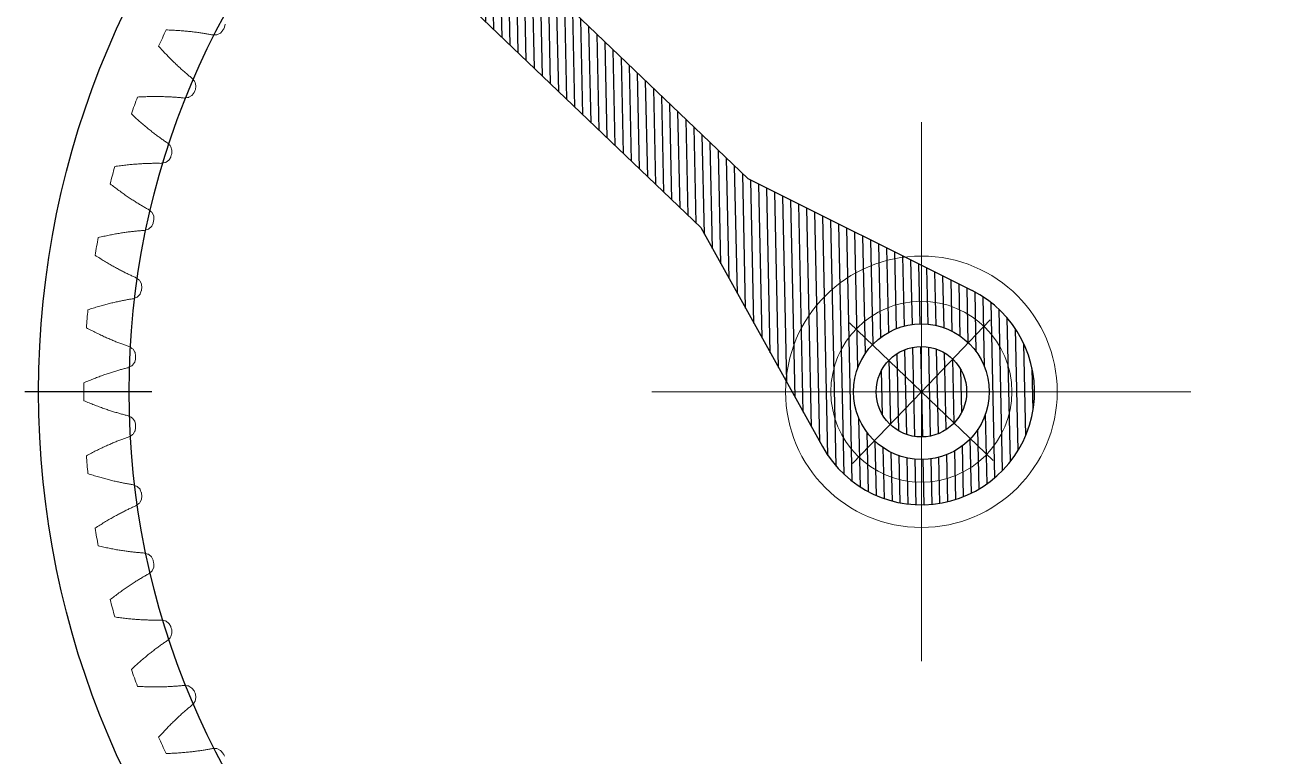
# Model space of a CAD drawing. Header units: millimetres. Extents: x 278858 to 279223, y 218711 to 219074.
# Drawn here: x 278910.7 to 278965.5, y 218799.7 to 218832 of the extents above; entities that cross this region are included whole.
import ezdxf

# ---------------------------------------------------------------- set-up
doc = ezdxf.new("R2010")
doc.units = ezdxf.units.MM
doc.header["$LTSCALE"] = 2
doc.linetypes.add('AM_ISO08W050', pattern=[18, 12, -1.5, 3, -1.5])
doc.linetypes.add('AM_ISO08W050x2', pattern=[9, 6, -0.75, 1.5, -0.75])
for name, color, linetype, lineweight in [('AM_7', 1, 'AM_ISO08W050', 25), ('AM_8', 1, 'Continuous', 25), ('AM_9', 251, 'Continuous', 15)]:
    doc.layers.add(name, color=color, linetype=linetype, lineweight=lineweight)

# ---------------------------------------------------------------- blocks, each defined once
blk = doc.blocks.new('lancetta')
h = blk.add_hatch()
h.set_pattern_fill('_USER', color=256, scale=0.35, angle=45, style=0, pattern_type=0)
h.set_pattern_definition([(45, (-332841.5242, -222688.39116), (-0.2474873734, 0.2474873734), [])])
h.paths.add_polyline_path([(4.776, 1.478), (1.5, 12.063), (1.5, 30.265), (0, 34.534), (-1.5, 30.265), (-1.5, 12.063), (-4.776, 1.478, 1.356354)])
h.paths.add_polyline_path([(-3, 0, -1), (3, 0, -1)], flags=16)
h.paths.add_polyline_path([(2, 0, 1), (-2, 0, 1)], flags=0)
for p, q in [((0, 34.534), (-1.5, 30.265)), ((0, 34.534), (1.5, 30.265)), ((-1.5, 30.265), (-1.5, 12.063)), ((1.5, 30.265), (1.5, 12.063)), ((-1.5, 12.063), (-4.776, 1.478)), ((1.5, 12.063), (4.776, 1.478))]:
    blk.add_line(p, q)
for radius in [3, 2]:
    blk.add_circle((0, 0), radius)
blk.add_arc((0, 0), 5, 162.8005, 17.1995)
at = {"layer": 'AM_7', "linetype": 'AM_ISO08W050x2'}
for q in [(0, 4.394), (-4.394, 0), (4.394, 0), (0, -4.394)]:
    blk.add_line((0, 0), q, dxfattribs=at)

msp = doc.modelspace()

# ---------------------------------------------------------------- linework, layer by layer
for radius in [39, 35]:
    msp.add_circle((278950.271, 218815.828), radius)
at = {"layer": 'AM_8'}
msp.add_line((278916.268, 218815.828), (278910.662, 218815.828), dxfattribs=at)
at = {"layer": 'AM_9'}
for p, q in [((278919.517, 218832.074), (278919.483, 218831.942)), ((278916.971, 218831.822), (278916.908, 218831.824)), ((278917.033, 218831.82), (278916.971, 218831.822)), ((278917.095, 218831.818), (278917.033, 218831.82)), ((278917.157, 218831.815), (278917.095, 218831.818)), ((278917.218, 218831.812), (278917.157, 218831.815)), ((278917.278, 218831.809), (278917.218, 218831.812)), ((278917.337, 218831.805), (278917.278, 218831.809)), ((278917.396, 218831.801), (278917.337, 218831.805)), ((278917.454, 218831.798), (278917.396, 218831.801)), ((278917.512, 218831.794), (278917.454, 218831.798)), ((278917.569, 218831.789), (278917.512, 218831.794)), ((278917.626, 218831.785), (278917.569, 218831.789)), ((278917.681, 218831.78), (278917.626, 218831.785)), ((278917.736, 218831.775), (278917.681, 218831.78)), ((278917.791, 218831.77), (278917.736, 218831.775)), ((278917.845, 218831.765), (278917.791, 218831.77)), ((278917.898, 218831.76), (278917.845, 218831.765)), ((278917.951, 218831.754), (278917.898, 218831.76)), ((278918.003, 218831.749), (278917.951, 218831.754)), ((278918.054, 218831.743), (278918.003, 218831.749)), ((278918.105, 218831.737), (278918.054, 218831.743)), ((278918.155, 218831.731), (278918.105, 218831.737)), ((278918.205, 218831.725), (278918.155, 218831.731)), ((278918.253, 218831.718), (278918.205, 218831.725)), ((278918.302, 218831.712), (278918.253, 218831.718)), ((278918.349, 218831.705), (278918.302, 218831.712)), ((278918.396, 218831.698), (278918.349, 218831.705)), ((278918.443, 218831.691), (278918.396, 218831.698)), ((278918.488, 218831.685), (278918.443, 218831.691)), ((278918.533, 218831.677), (278918.488, 218831.685)), ((278918.578, 218831.67), (278918.533, 218831.677)), ((278918.622, 218831.663), (278918.578, 218831.67)), ((278918.665, 218831.656), (278918.622, 218831.663)), ((278918.707, 218831.648), (278918.665, 218831.656)), ((278918.749, 218831.641), (278918.707, 218831.648)), ((278918.791, 218831.633), (278918.749, 218831.641)), ((278918.831, 218831.626), (278918.791, 218831.633)), ((278918.871, 218831.618), (278918.831, 218831.626)), ((278918.911, 218831.61), (278918.871, 218831.618)), ((278918.954, 218831.604), (278918.911, 218831.61)), ((278918.99, 218831.603), (278918.954, 218831.604)), ((278919.108, 218831.608), (278918.99, 218831.603)), ((278919.144, 218831.61), (278919.108, 218831.608)), ((278919.171, 218831.617), (278919.144, 218831.61)), ((278919.308, 218831.687), (278919.171, 218831.617)), ((278919.324, 218831.702), (278919.308, 218831.687)), ((278919.412, 218831.807), (278919.324, 218831.702)), ((278916.572, 218831.104), (278916.614, 218831.057)), ((278916.614, 218831.057), (278916.656, 218831.011)), ((278916.656, 218831.011), (278916.698, 218830.965)), ((278916.698, 218830.965), (278916.739, 218830.92)), ((278916.739, 218830.92), (278916.781, 218830.875)), ((278916.781, 218830.875), (278916.822, 218830.831)), ((278916.822, 218830.831), (278916.863, 218830.788)), ((278916.863, 218830.788), (278916.903, 218830.745)), ((278916.903, 218830.745), (278916.944, 218830.703)), ((278916.944, 218830.703), (278916.984, 218830.661)), ((278916.984, 218830.661), (278917.024, 218830.62)), ((278917.024, 218830.62), (278917.064, 218830.58)), ((278917.064, 218830.58), (278917.103, 218830.54)), ((278917.103, 218830.54), (278917.142, 218830.501)), ((278917.142, 218830.501), (278917.181, 218830.462)), ((278917.181, 218830.462), (278917.22, 218830.424)), ((278917.22, 218830.424), (278917.258, 218830.387)), ((278917.258, 218830.387), (278917.296, 218830.35)), ((278917.296, 218830.35), (278917.334, 218830.314)), ((278917.334, 218830.314), (278917.371, 218830.278)), ((278917.371, 218830.278), (278917.408, 218830.243)), ((278917.408, 218830.243), (278917.445, 218830.209)), ((278917.445, 218830.209), (278917.482, 218830.175)), ((278917.482, 218830.175), (278917.518, 218830.142)), ((278917.518, 218830.142), (278917.554, 218830.109)), ((278917.554, 218830.109), (278917.59, 218830.077)), ((278917.59, 218830.077), (278917.625, 218830.045)), ((278917.625, 218830.045), (278917.66, 218830.014)), ((278917.66, 218830.014), (278917.695, 218829.983)), ((278917.695, 218829.983), (278917.729, 218829.953)), ((278917.729, 218829.953), (278917.763, 218829.924)), ((278917.763, 218829.924), (278917.797, 218829.895)), ((278917.797, 218829.895), (278917.83, 218829.867)), ((278917.83, 218829.867), (278917.863, 218829.839)), ((278917.863, 218829.839), (278917.896, 218829.811)), ((278917.896, 218829.811), (278917.928, 218829.785)), ((278917.928, 218829.785), (278917.96, 218829.758)), ((278917.96, 218829.758), (278917.992, 218829.733)), ((278917.992, 218829.733), (278918.023, 218829.707)), ((278918.023, 218829.707), (278918.056, 218829.678)), ((278918.056, 218829.678), (278918.08, 218829.651)), ((278918.08, 218829.651), (278918.152, 218829.558)), ((278918.152, 218829.558), (278918.174, 218829.529)), ((278918.174, 218829.529), (278918.185, 218829.504)), ((278918.185, 218829.504), (278918.22, 218829.354)), ((278918.218, 218829.332), (278918.195, 218829.197)), ((278918.22, 218829.354), (278918.218, 218829.332)), ((278915.704, 218828.859), (278915.64, 218828.856)), ((278915.766, 218828.862), (278915.704, 218828.859)), ((278915.828, 218828.865), (278915.766, 218828.862)), ((278915.889, 218828.868), (278915.828, 218828.865)), ((278915.95, 218828.87), (278915.889, 218828.868)), ((278916.011, 218828.872), (278915.95, 218828.87)), ((278916.07, 218828.874), (278916.011, 218828.872)), ((278916.129, 218828.875), (278916.07, 218828.874)), ((278916.187, 218828.877), (278916.129, 218828.875)), ((278916.245, 218828.878), (278916.187, 218828.877)), ((278916.302, 218828.878), (278916.245, 218828.878)), ((278916.359, 218828.879), (278916.302, 218828.878)), ((278916.415, 218828.879), (278916.359, 218828.879)), ((278916.47, 218828.879), (278916.415, 218828.879)), ((278916.525, 218828.879), (278916.47, 218828.879)), ((278916.579, 218828.878), (278916.525, 218828.879)), ((278916.633, 218828.878), (278916.579, 218828.878)), ((278916.686, 218828.877), (278916.633, 218828.878)), ((278916.738, 218828.876), (278916.686, 218828.877)), ((278916.79, 218828.874), (278916.738, 218828.876)), ((278916.841, 218828.873), (278916.79, 218828.874)), ((278916.891, 218828.871), (278916.841, 218828.873)), ((278916.941, 218828.869), (278916.891, 218828.871)), ((278916.99, 218828.867), (278916.941, 218828.869)), ((278917.039, 218828.865), (278916.99, 218828.867)), ((278917.087, 218828.862), (278917.039, 218828.865)), ((278917.134, 218828.86), (278917.087, 218828.862)), ((278917.181, 218828.857), (278917.134, 218828.86)), ((278917.227, 218828.854), (278917.181, 218828.857)), ((278917.273, 218828.851), (278917.227, 218828.854)), ((278917.318, 218828.848), (278917.273, 218828.851)), ((278917.362, 218828.844), (278917.318, 218828.848)), ((278917.406, 218828.841), (278917.362, 218828.844)), ((278917.449, 218828.837), (278917.406, 218828.841)), ((278917.491, 218828.833), (278917.449, 218828.837)), ((278917.533, 218828.829), (278917.491, 218828.833)), ((278917.574, 218828.825), (278917.533, 218828.829)), ((278917.615, 218828.821), (278917.574, 218828.825)), ((278917.654, 218828.817), (278917.615, 218828.821)), ((278917.698, 218828.814), (278917.654, 218828.817)), ((278917.735, 218828.817), (278917.698, 218828.814)), ((278917.851, 218828.832), (278917.735, 218828.817)), ((278917.887, 218828.837), (278917.851, 218828.832)), ((278917.913, 218828.847), (278917.887, 218828.837)), ((278918.044, 218828.928), (278917.913, 218828.847)), ((278918.058, 218828.945), (278918.044, 218828.928)), ((278918.137, 218829.056), (278918.058, 218828.945)), ((278915.369, 218828.109), (278915.415, 218828.066)), ((278915.415, 218828.066), (278915.461, 218828.023)), ((278915.461, 218828.023), (278915.506, 218827.981)), ((278915.506, 218827.981), (278915.552, 218827.94)), ((278915.552, 218827.94), (278915.597, 218827.899)), ((278915.597, 218827.899), (278915.642, 218827.859)), ((278915.642, 218827.859), (278915.686, 218827.819)), ((278915.686, 218827.819), (278915.73, 218827.78)), ((278915.73, 218827.78), (278915.774, 218827.741)), ((278915.774, 218827.741), (278915.818, 218827.703)), ((278915.818, 218827.703), (278915.861, 218827.666)), ((278915.861, 218827.666), (278915.904, 218827.629)), ((278915.904, 218827.629), (278915.947, 218827.593)), ((278915.947, 218827.593), (278915.989, 218827.558)), ((278915.989, 218827.558), (278916.031, 218827.523)), ((278916.031, 218827.523), (278916.073, 218827.488)), ((278950.271, 218815.828), (278950.271, 218827.739)), ((278916.073, 218827.488), (278916.115, 218827.454)), ((278916.115, 218827.454), (278916.156, 218827.421)), ((278916.156, 218827.421), (278916.197, 218827.388)), ((278916.197, 218827.388), (278916.237, 218827.356)), ((278916.237, 218827.356), (278916.277, 218827.324)), ((278916.277, 218827.324), (278916.317, 218827.293)), ((278916.317, 218827.293), (278916.356, 218827.263)), ((278916.356, 218827.263), (278916.395, 218827.233)), ((278916.395, 218827.233), (278916.434, 218827.203)), ((278916.434, 218827.203), (278916.472, 218827.174)), ((278916.472, 218827.174), (278916.51, 218827.146)), ((278916.51, 218827.146), (278916.548, 218827.118)), ((278916.548, 218827.118), (278916.585, 218827.09)), ((278916.585, 218827.09), (278916.622, 218827.063)), ((278916.622, 218827.063), (278916.659, 218827.037)), ((278916.659, 218827.037), (278916.695, 218827.011)), ((278916.695, 218827.011), (278916.73, 218826.986)), ((278916.73, 218826.986), (278916.766, 218826.961)), ((278916.766, 218826.961), (278916.801, 218826.937)), ((278916.801, 218826.937), (278916.835, 218826.913)), ((278916.835, 218826.913), (278916.869, 218826.889)), ((278916.869, 218826.889), (278916.903, 218826.866)), ((278916.903, 218826.866), (278916.936, 218826.844)), ((278916.936, 218826.844), (278916.972, 218826.818)), ((278916.972, 218826.818), (278916.998, 218826.793)), ((278916.998, 218826.793), (278917.078, 218826.707)), ((278917.078, 218826.707), (278917.102, 218826.68)), ((278917.102, 218826.68), (278917.115, 218826.655)), ((278917.115, 218826.655), (278917.163, 218826.509)), ((278917.163, 218826.487), (278917.152, 218826.351)), ((278917.163, 218826.509), (278917.163, 218826.487)), ((278915.237, 218825.862), (278915.18, 218825.856)), ((278915.294, 218825.868), (278915.237, 218825.862)), ((278915.351, 218825.874), (278915.294, 218825.868)), ((278915.406, 218825.879), (278915.351, 218825.874)), ((278915.462, 218825.884), (278915.406, 218825.879)), ((278915.516, 218825.888), (278915.462, 218825.884)), ((278915.57, 218825.892), (278915.516, 218825.888)), ((278915.624, 218825.896), (278915.57, 218825.892)), ((278915.676, 218825.9), (278915.624, 218825.896)), ((278915.729, 218825.903), (278915.676, 218825.9)), ((278915.78, 218825.907), (278915.729, 218825.903)), ((278915.831, 218825.91), (278915.78, 218825.907)), ((278915.882, 218825.912), (278915.831, 218825.91)), ((278915.931, 218825.915), (278915.882, 218825.912)), ((278915.981, 218825.917), (278915.931, 218825.915)), ((278916.029, 218825.919), (278915.981, 218825.917)), ((278916.077, 218825.921), (278916.029, 218825.919)), ((278916.125, 218825.922), (278916.077, 218825.921)), ((278916.172, 218825.923), (278916.125, 218825.922)), ((278916.218, 218825.925), (278916.172, 218825.923)), ((278916.263, 218825.925), (278916.218, 218825.925)), ((278916.308, 218825.926), (278916.263, 218825.925)), ((278916.353, 218825.927), (278916.308, 218825.926)), ((278916.397, 218825.927), (278916.353, 218825.927)), ((278916.44, 218825.927), (278916.397, 218825.927)), ((278916.482, 218825.927), (278916.44, 218825.927)), ((278916.524, 218825.927), (278916.482, 218825.927)), ((278916.566, 218825.926), (278916.524, 218825.927)), ((278916.606, 218825.926), (278916.566, 218825.926)), ((278916.647, 218825.925), (278916.606, 218825.926)), ((278916.69, 218825.926), (278916.647, 218825.925)), ((278916.726, 218825.932), (278916.69, 218825.926)), ((278916.841, 218825.956), (278916.726, 218825.932)), ((278916.877, 218825.965), (278916.841, 218825.956)), ((278916.901, 218825.977), (278916.877, 218825.965)), ((278917.025, 218826.069), (278916.901, 218825.977)), ((278917.037, 218826.087), (278917.025, 218826.069)), ((278917.107, 218826.205), (278917.037, 218826.087)), ((278914.699, 218825.797), (278914.637, 218825.788)), ((278914.761, 218825.805), (278914.699, 218825.797)), ((278914.823, 218825.814), (278914.761, 218825.805)), ((278914.884, 218825.822), (278914.823, 218825.814)), ((278914.944, 218825.829), (278914.884, 218825.822)), ((278915.004, 218825.837), (278914.944, 218825.829)), ((278915.063, 218825.844), (278915.004, 218825.837)), ((278915.122, 218825.85), (278915.063, 218825.844)), ((278915.18, 218825.856), (278915.122, 218825.85)), ((278914.431, 218825.02), (278914.481, 218824.981)), ((278914.481, 218824.981), (278914.53, 218824.943)), ((278914.53, 218824.943), (278914.579, 218824.905)), ((278914.579, 218824.905), (278914.628, 218824.868)), ((278914.628, 218824.868), (278914.677, 218824.831)), ((278914.677, 218824.831), (278914.725, 218824.795)), ((278914.725, 218824.795), (278914.773, 218824.759)), ((278914.773, 218824.759), (278914.82, 218824.724)), ((278914.82, 218824.724), (278914.867, 218824.689)), ((278914.867, 218824.689), (278914.914, 218824.655)), ((278914.914, 218824.655), (278914.96, 218824.622)), ((278914.96, 218824.622), (278915.007, 218824.589)), ((278915.007, 218824.589), (278915.052, 218824.557)), ((278915.052, 218824.557), (278915.098, 218824.525)), ((278915.098, 218824.525), (278915.143, 218824.494)), ((278915.143, 218824.494), (278915.187, 218824.463)), ((278915.187, 218824.463), (278915.231, 218824.433)), ((278915.231, 218824.433), (278915.275, 218824.403)), ((278915.275, 218824.403), (278915.319, 218824.374)), ((278915.319, 218824.374), (278915.362, 218824.346)), ((278915.362, 218824.346), (278915.405, 218824.318)), ((278915.405, 218824.318), (278915.447, 218824.29)), ((278915.447, 218824.29), (278915.489, 218824.263)), ((278915.489, 218824.263), (278915.53, 218824.237)), ((278915.53, 218824.237), (278915.572, 218824.211)), ((278915.572, 218824.211), (278915.612, 218824.185)), ((278915.612, 218824.185), (278915.653, 218824.16)), ((278915.653, 218824.16), (278915.692, 218824.136)), ((278915.692, 218824.136), (278915.732, 218824.112)), ((278915.732, 218824.112), (278915.771, 218824.088)), ((278915.771, 218824.088), (278915.81, 218824.065)), ((278915.81, 218824.065), (278915.848, 218824.042)), ((278915.848, 218824.042), (278915.886, 218824.02)), ((278915.886, 218824.02), (278915.923, 218823.998)), ((278915.923, 218823.998), (278915.96, 218823.977)), ((278915.96, 218823.977), (278915.996, 218823.956)), ((278915.996, 218823.956), (278916.032, 218823.936)), ((278916.032, 218823.936), (278916.068, 218823.916)), ((278916.068, 218823.916), (278916.103, 218823.897)), ((278916.103, 218823.897), (278916.141, 218823.874)), ((278916.141, 218823.874), (278916.169, 218823.851)), ((278916.169, 218823.851), (278916.256, 218823.772)), ((278916.256, 218823.772), (278916.282, 218823.747)), ((278916.282, 218823.747), (278916.298, 218823.724)), ((278916.298, 218823.724), (278916.359, 218823.583)), ((278916.259, 218823.132), (278916.144, 218823.03)), ((278916.27, 218823.152), (278916.259, 218823.132)), ((278916.328, 218823.275), (278916.27, 218823.152)), ((278916.359, 218823.583), (278916.36, 218823.561)), ((278916.36, 218823.561), (278916.361, 218823.424)), ((278913.966, 218822.659), (278913.904, 218822.644)), ((278914.027, 218822.673), (278913.966, 218822.659)), ((278914.088, 218822.686), (278914.027, 218822.673)), ((278914.148, 218822.699), (278914.088, 218822.686)), ((278914.207, 218822.712), (278914.148, 218822.699)), ((278914.266, 218822.725), (278914.207, 218822.712)), ((278914.324, 218822.737), (278914.266, 218822.725)), ((278914.382, 218822.749), (278914.324, 218822.737)), ((278914.439, 218822.76), (278914.382, 218822.749)), ((278914.496, 218822.771), (278914.439, 218822.76)), ((278914.552, 218822.782), (278914.496, 218822.771)), ((278914.608, 218822.792), (278914.552, 218822.782)), ((278914.663, 218822.802), (278914.608, 218822.792)), ((278914.718, 218822.811), (278914.663, 218822.802)), ((278914.772, 218822.821), (278914.718, 218822.811)), ((278914.825, 218822.83), (278914.772, 218822.821)), ((278914.878, 218822.838), (278914.825, 218822.83)), ((278914.93, 218822.847), (278914.878, 218822.838)), ((278914.982, 218822.855), (278914.93, 218822.847)), ((278915.033, 218822.862), (278914.982, 218822.855)), ((278915.084, 218822.87), (278915.033, 218822.862)), ((278915.134, 218822.877), (278915.084, 218822.87)), ((278915.183, 218822.883), (278915.134, 218822.877)), ((278915.232, 218822.89), (278915.183, 218822.883)), ((278915.28, 218822.896), (278915.232, 218822.89)), ((278915.328, 218822.902), (278915.28, 218822.896)), ((278915.375, 218822.908), (278915.328, 218822.902)), ((278915.421, 218822.913), (278915.375, 218822.908)), ((278915.467, 218822.918), (278915.421, 218822.913)), ((278915.513, 218822.923), (278915.467, 218822.918)), ((278915.558, 218822.928), (278915.513, 218822.923)), ((278915.602, 218822.932), (278915.558, 218822.928)), ((278915.645, 218822.936), (278915.602, 218822.932)), ((278915.688, 218822.94), (278915.645, 218822.936)), ((278915.731, 218822.944), (278915.688, 218822.94)), ((278915.773, 218822.947), (278915.731, 218822.944)), ((278915.814, 218822.95), (278915.773, 218822.947)), ((278915.854, 218822.953), (278915.814, 218822.95)), ((278915.894, 218822.956), (278915.854, 218822.953)), ((278915.938, 218822.961), (278915.894, 218822.956)), ((278915.974, 218822.97), (278915.938, 218822.961)), ((278916.086, 218823.004), (278915.974, 218822.97)), ((278916.12, 218823.016), (278916.086, 218823.004)), ((278916.144, 218823.03), (278916.12, 218823.016)), ((278913.766, 218821.862), (278913.819, 218821.827)), ((278913.819, 218821.827), (278913.872, 218821.793)), ((278913.872, 218821.793), (278913.924, 218821.76)), ((278913.924, 218821.76), (278913.976, 218821.727)), ((278913.976, 218821.727), (278914.028, 218821.694)), ((278914.028, 218821.694), (278914.079, 218821.662)), ((278914.079, 218821.662), (278914.129, 218821.631)), ((278914.129, 218821.631), (278914.18, 218821.6)), ((278914.18, 218821.6), (278914.23, 218821.57)), ((278914.23, 218821.57), (278914.279, 218821.54)), ((278914.279, 218821.54), (278914.328, 218821.511)), ((278914.328, 218821.511), (278914.377, 218821.482)), ((278914.377, 218821.482), (278914.426, 218821.454)), ((278914.426, 218821.454), (278914.473, 218821.426)), ((278914.473, 218821.426), (278914.521, 218821.399)), ((278914.521, 218821.399), (278914.568, 218821.373)), ((278914.568, 218821.373), (278914.615, 218821.346)), ((278914.615, 218821.346), (278914.661, 218821.321)), ((278914.661, 218821.321), (278914.707, 218821.296)), ((278914.707, 218821.296), (278914.752, 218821.271)), ((278914.752, 218821.271), (278914.797, 218821.247)), ((278914.797, 218821.247), (278914.842, 218821.223)), ((278914.842, 218821.223), (278914.886, 218821.2)), ((278914.886, 218821.2), (278914.93, 218821.177)), ((278914.93, 218821.177), (278914.973, 218821.154)), ((278914.973, 218821.154), (278915.016, 218821.133)), ((278915.016, 218821.133), (278915.058, 218821.111)), ((278915.058, 218821.111), (278915.1, 218821.09)), ((278915.1, 218821.09), (278915.141, 218821.07)), ((278915.141, 218821.07), (278915.182, 218821.05)), ((278915.182, 218821.05), (278915.223, 218821.03)), ((278915.223, 218821.03), (278915.263, 218821.011)), ((278915.263, 218821.011), (278915.302, 218820.992)), ((278915.302, 218820.992), (278915.342, 218820.974)), ((278915.342, 218820.974), (278915.38, 218820.956)), ((278915.38, 218820.956), (278915.418, 218820.938)), ((278915.418, 218820.938), (278915.456, 218820.921)), ((278915.456, 218820.921), (278915.493, 218820.904)), ((278915.493, 218820.904), (278915.53, 218820.888)), ((278915.53, 218820.888), (278915.569, 218820.869)), ((278915.569, 218820.869), (278915.6, 218820.848)), ((278915.6, 218820.848), (278915.693, 218820.777)), ((278915.693, 218820.777), (278915.722, 218820.755)), ((278915.722, 218820.755), (278915.739, 218820.733)), ((278915.739, 218820.733), (278915.812, 218820.598)), ((278915.812, 218820.598), (278915.815, 218820.576)), ((278915.815, 218820.576), (278915.828, 218820.44)), ((278914.844, 218819.83), (278914.797, 218819.82)), ((278914.891, 218819.839), (278914.844, 218819.83)), ((278914.937, 218819.849), (278914.891, 218819.839)), ((278914.982, 218819.858), (278914.937, 218819.849)), ((278915.027, 218819.867), (278914.982, 218819.858)), ((278915.071, 218819.875), (278915.027, 218819.867)), ((278915.115, 218819.883), (278915.071, 218819.875)), ((278915.158, 218819.891), (278915.115, 218819.883)), ((278915.2, 218819.899), (278915.158, 218819.891)), ((278915.242, 218819.906), (278915.2, 218819.899)), ((278915.283, 218819.913), (278915.242, 218819.906)), ((278915.324, 218819.92), (278915.283, 218819.913)), ((278915.364, 218819.926), (278915.324, 218819.92)), ((278915.404, 218819.933), (278915.364, 218819.926)), ((278915.447, 218819.941), (278915.404, 218819.933)), ((278915.482, 218819.953), (278915.447, 218819.941)), ((278915.59, 218819.998), (278915.482, 218819.953)), ((278915.624, 218820.012), (278915.59, 218819.998)), ((278915.646, 218820.028), (278915.624, 218820.012)), ((278915.751, 218820.14), (278915.646, 218820.028)), ((278915.761, 218820.16), (278915.751, 218820.14)), ((278915.808, 218820.289), (278915.761, 218820.16)), ((278913.509, 218819.468), (278913.449, 218819.449)), ((278913.568, 218819.488), (278913.509, 218819.468)), ((278913.628, 218819.507), (278913.568, 218819.488)), ((278913.686, 218819.525), (278913.628, 218819.507)), ((278913.744, 218819.543), (278913.686, 218819.525)), ((278913.802, 218819.56), (278913.744, 218819.543)), ((278913.859, 218819.578), (278913.802, 218819.56)), ((278913.916, 218819.594), (278913.859, 218819.578)), ((278913.972, 218819.611), (278913.916, 218819.594)), ((278914.027, 218819.627), (278913.972, 218819.611)), ((278914.082, 218819.642), (278914.027, 218819.627)), ((278914.137, 218819.657), (278914.082, 218819.642)), ((278914.191, 218819.672), (278914.137, 218819.657)), ((278914.244, 218819.686), (278914.191, 218819.672)), ((278914.297, 218819.7), (278914.244, 218819.686)), ((278914.35, 218819.714), (278914.297, 218819.7)), ((278914.402, 218819.727), (278914.35, 218819.714)), ((278914.453, 218819.74), (278914.402, 218819.727)), ((278914.504, 218819.752), (278914.453, 218819.74)), ((278914.554, 218819.764), (278914.504, 218819.752)), ((278914.604, 218819.776), (278914.554, 218819.764)), ((278914.653, 218819.787), (278914.604, 218819.776)), ((278914.702, 218819.798), (278914.653, 218819.787)), ((278914.75, 218819.809), (278914.702, 218819.798)), ((278914.797, 218819.82), (278914.75, 218819.809)), ((278913.379, 218818.657), (278913.435, 218818.627)), ((278913.435, 218818.627), (278913.491, 218818.598)), ((278913.491, 218818.598), (278913.546, 218818.569)), ((278913.546, 218818.569), (278913.6, 218818.541)), ((278913.6, 218818.541), (278913.654, 218818.513)), ((278913.654, 218818.513), (278913.708, 218818.486)), ((278913.708, 218818.486), (278913.761, 218818.459)), ((278913.761, 218818.459), (278913.814, 218818.433)), ((278913.814, 218818.433), (278913.866, 218818.407)), ((278913.866, 218818.407), (278913.918, 218818.382)), ((278913.918, 218818.382), (278913.97, 218818.357)), ((278913.97, 218818.357), (278914.021, 218818.332)), ((278914.021, 218818.332), (278914.072, 218818.309)), ((278914.072, 218818.309), (278914.122, 218818.285)), ((278914.122, 218818.285), (278914.172, 218818.262)), ((278914.172, 218818.262), (278914.221, 218818.24)), ((278914.221, 218818.24), (278914.27, 218818.218)), ((278914.27, 218818.218), (278914.318, 218818.196)), ((278914.318, 218818.196), (278914.366, 218818.175)), ((278914.366, 218818.175), (278914.413, 218818.155)), ((278914.413, 218818.155), (278914.46, 218818.134)), ((278914.46, 218818.134), (278914.507, 218818.115)), ((278914.507, 218818.115), (278914.553, 218818.095)), ((278914.553, 218818.095), (278914.598, 218818.076)), ((278914.598, 218818.076), (278914.643, 218818.058)), ((278914.643, 218818.058), (278914.688, 218818.04)), ((278914.688, 218818.04), (278914.732, 218818.022)), ((278914.732, 218818.022), (278914.775, 218818.005)), ((278914.775, 218818.005), (278914.818, 218817.988)), ((278914.818, 218817.988), (278914.861, 218817.972)), ((278914.861, 218817.972), (278914.903, 218817.956)), ((278914.903, 218817.956), (278914.944, 218817.94)), ((278914.944, 218817.94), (278914.986, 218817.925)), ((278914.986, 218817.925), (278915.026, 218817.91)), ((278915.026, 218817.91), (278915.066, 218817.895)), ((278915.066, 218817.895), (278915.106, 218817.881)), ((278915.106, 218817.881), (278915.145, 218817.867)), ((278915.145, 218817.867), (278915.183, 218817.854)), ((278915.183, 218817.854), (278915.221, 218817.841)), ((278915.221, 218817.841), (278915.262, 218817.825)), ((278915.262, 218817.825), (278915.294, 218817.807)), ((278915.294, 218817.807), (278915.393, 218817.745)), ((278915.393, 218817.745), (278915.424, 218817.725)), ((278915.424, 218817.725), (278915.443, 218817.705)), ((278915.443, 218817.705), (278915.527, 218817.576)), ((278915.507, 218817.115), (278915.412, 218816.995)), ((278915.515, 218817.136), (278915.507, 218817.115)), ((278915.551, 218817.268), (278915.515, 218817.136)), ((278915.527, 218817.576), (278915.533, 218817.555)), ((278915.533, 218817.555), (278915.558, 218817.42)), ((278914.097, 218816.55), (278914.045, 218816.532)), ((278914.148, 218816.568), (278914.097, 218816.55)), ((278914.198, 218816.586), (278914.148, 218816.568)), ((278914.248, 218816.603), (278914.198, 218816.586)), ((278914.298, 218816.62), (278914.248, 218816.603)), ((278914.347, 218816.636), (278914.298, 218816.62)), ((278914.395, 218816.652), (278914.347, 218816.636)), ((278914.443, 218816.668), (278914.395, 218816.652)), ((278914.491, 218816.683), (278914.443, 218816.668)), ((278914.538, 218816.698), (278914.491, 218816.683)), ((278914.584, 218816.713), (278914.538, 218816.698)), ((278914.63, 218816.727), (278914.584, 218816.713)), ((278914.676, 218816.741), (278914.63, 218816.727)), ((278914.721, 218816.754), (278914.676, 218816.741)), ((278914.765, 218816.767), (278914.721, 218816.754)), ((278914.809, 218816.78), (278914.765, 218816.767)), ((278914.852, 218816.792), (278914.809, 218816.78)), ((278914.895, 218816.804), (278914.852, 218816.792)), ((278914.937, 218816.815), (278914.895, 218816.804)), ((278914.979, 218816.827), (278914.937, 218816.815)), ((278915.02, 218816.838), (278914.979, 218816.827)), ((278915.061, 218816.848), (278915.02, 218816.838)), ((278915.101, 218816.859), (278915.061, 218816.848)), ((278915.14, 218816.869), (278915.101, 218816.859)), ((278915.179, 218816.878), (278915.14, 218816.869)), ((278915.221, 218816.891), (278915.179, 218816.878)), ((278915.255, 218816.905), (278915.221, 218816.891)), ((278915.359, 218816.959), (278915.255, 218816.905)), ((278915.391, 218816.976), (278915.359, 218816.959)), ((278915.412, 218816.995), (278915.391, 218816.976)), ((278913.331, 218816.251), (278913.273, 218816.226)), ((278913.389, 218816.275), (278913.331, 218816.251)), ((278913.446, 218816.299), (278913.389, 218816.275)), ((278913.503, 218816.322), (278913.446, 218816.299)), ((278913.56, 218816.345), (278913.503, 218816.322)), ((278913.615, 218816.368), (278913.56, 218816.345)), ((278913.671, 218816.39), (278913.615, 218816.368)), ((278913.726, 218816.411), (278913.671, 218816.39)), ((278913.78, 218816.433), (278913.726, 218816.411)), ((278913.834, 218816.453), (278913.78, 218816.433)), ((278913.888, 218816.473), (278913.834, 218816.453)), ((278913.941, 218816.493), (278913.888, 218816.473)), ((278913.993, 218816.513), (278913.941, 218816.493)), ((278914.045, 218816.532), (278913.993, 218816.513)), ((278950.271, 218815.828), (278938.361, 218815.828)), ((278950.271, 218815.828), (278962.181, 218815.828)), ((278950.271, 218815.828), (278950.271, 218803.918)), ((278913.273, 218815.431), (278913.331, 218815.406)), ((278913.331, 218815.406), (278913.389, 218815.382)), ((278913.389, 218815.382), (278913.446, 218815.358)), ((278913.446, 218815.358), (278913.503, 218815.335)), ((278913.503, 218815.335), (278913.56, 218815.312)), ((278913.56, 218815.312), (278913.615, 218815.289)), ((278913.615, 218815.289), (278913.671, 218815.267)), ((278913.671, 218815.267), (278913.726, 218815.245)), ((278913.726, 218815.245), (278913.78, 218815.224)), ((278913.78, 218815.224), (278913.834, 218815.204)), ((278913.834, 218815.204), (278913.888, 218815.183)), ((278913.888, 218815.183), (278913.941, 218815.164)), ((278913.941, 218815.164), (278913.993, 218815.144)), ((278913.993, 218815.144), (278914.045, 218815.125)), ((278914.045, 218815.125), (278914.097, 218815.107)), ((278914.097, 218815.107), (278914.148, 218815.089)), ((278914.148, 218815.089), (278914.198, 218815.071)), ((278914.198, 218815.071), (278914.248, 218815.054)), ((278914.248, 218815.054), (278914.298, 218815.037)), ((278914.298, 218815.037), (278914.347, 218815.02)), ((278914.347, 218815.02), (278914.395, 218815.004)), ((278914.395, 218815.004), (278914.443, 218814.989)), ((278914.443, 218814.989), (278914.491, 218814.973)), ((278914.491, 218814.973), (278914.538, 218814.959)), ((278914.538, 218814.959), (278914.584, 218814.944)), ((278914.584, 218814.944), (278914.63, 218814.93)), ((278914.63, 218814.93), (278914.676, 218814.916)), ((278914.676, 218814.916), (278914.721, 218814.903)), ((278914.721, 218814.903), (278914.765, 218814.89)), ((278914.765, 218814.89), (278914.809, 218814.877)), ((278914.809, 218814.877), (278914.852, 218814.865)), ((278914.852, 218814.865), (278914.895, 218814.853)), ((278914.895, 218814.853), (278914.937, 218814.841)), ((278914.937, 218814.841), (278914.979, 218814.83)), ((278914.979, 218814.83), (278915.02, 218814.819)), ((278915.02, 218814.819), (278915.061, 218814.809)), ((278915.061, 218814.809), (278915.101, 218814.798)), ((278915.101, 218814.798), (278915.14, 218814.788)), ((278915.14, 218814.788), (278915.179, 218814.779)), ((278915.179, 218814.779), (278915.221, 218814.766)), ((278915.221, 218814.766), (278915.255, 218814.751)), ((278915.255, 218814.751), (278915.359, 218814.698)), ((278915.359, 218814.698), (278915.391, 218814.681)), ((278915.391, 218814.681), (278915.412, 218814.662)), ((278915.412, 218814.662), (278915.507, 218814.542)), ((278915.507, 218814.542), (278915.515, 218814.521)), ((278915.515, 218814.521), (278915.551, 218814.389)), ((278915.145, 218813.789), (278915.106, 218813.776)), ((278915.183, 218813.803), (278915.145, 218813.789)), ((278915.221, 218813.816), (278915.183, 218813.803)), ((278915.262, 218813.832), (278915.221, 218813.816)), ((278915.294, 218813.849), (278915.262, 218813.832)), ((278915.393, 218813.912), (278915.294, 218813.849)), ((278915.424, 218813.932), (278915.393, 218813.912)), ((278915.443, 218813.952), (278915.424, 218813.932)), ((278915.527, 218814.08), (278915.443, 218813.952)), ((278915.533, 218814.102), (278915.527, 218814.08)), ((278915.558, 218814.237), (278915.533, 218814.102)), ((278913.866, 218813.25), (278913.814, 218813.224)), ((278913.918, 218813.275), (278913.866, 218813.25)), ((278913.97, 218813.3), (278913.918, 218813.275)), ((278914.021, 218813.324), (278913.97, 218813.3)), ((278914.072, 218813.348), (278914.021, 218813.324)), ((278914.122, 218813.372), (278914.072, 218813.348)), ((278914.172, 218813.395), (278914.122, 218813.372)), ((278914.221, 218813.417), (278914.172, 218813.395)), ((278914.27, 218813.439), (278914.221, 218813.417)), ((278914.318, 218813.461), (278914.27, 218813.439)), ((278914.366, 218813.482), (278914.318, 218813.461)), ((278914.413, 218813.502), (278914.366, 218813.482)), ((278914.46, 218813.523), (278914.413, 218813.502)), ((278914.507, 218813.542), (278914.46, 218813.523)), ((278914.553, 218813.562), (278914.507, 218813.542)), ((278914.598, 218813.581), (278914.553, 218813.562)), ((278914.643, 218813.599), (278914.598, 218813.581)), ((278914.688, 218813.617), (278914.643, 218813.599)), ((278914.732, 218813.635), (278914.688, 218813.617)), ((278914.775, 218813.652), (278914.732, 218813.635)), ((278914.818, 218813.669), (278914.775, 218813.652)), ((278914.861, 218813.685), (278914.818, 218813.669)), ((278914.903, 218813.701), (278914.861, 218813.685)), ((278914.944, 218813.717), (278914.903, 218813.701)), ((278914.986, 218813.732), (278914.944, 218813.717)), ((278915.026, 218813.747), (278914.986, 218813.732)), ((278915.066, 218813.761), (278915.026, 218813.747)), ((278915.106, 218813.776), (278915.066, 218813.761)), ((278913.435, 218813.029), (278913.379, 218813)), ((278913.491, 218813.059), (278913.435, 218813.029)), ((278913.546, 218813.088), (278913.491, 218813.059)), ((278913.6, 218813.116), (278913.546, 218813.088)), ((278913.654, 218813.144), (278913.6, 218813.116)), ((278913.708, 218813.171), (278913.654, 218813.144)), ((278913.761, 218813.198), (278913.708, 218813.171)), ((278913.814, 218813.224), (278913.761, 218813.198)), ((278913.449, 218812.208), (278913.509, 218812.188)), ((278913.509, 218812.188), (278913.568, 218812.169)), ((278913.568, 218812.169), (278913.628, 218812.15)), ((278913.628, 218812.15), (278913.686, 218812.132)), ((278913.686, 218812.132), (278913.744, 218812.114)), ((278913.744, 218812.114), (278913.802, 218812.096)), ((278913.802, 218812.096), (278913.859, 218812.079)), ((278913.859, 218812.079), (278913.916, 218812.062)), ((278913.916, 218812.062), (278913.972, 218812.046)), ((278913.972, 218812.046), (278914.027, 218812.03)), ((278914.027, 218812.03), (278914.082, 218812.015)), ((278914.082, 218812.015), (278914.137, 218812)), ((278914.137, 218812), (278914.191, 218811.985)), ((278914.191, 218811.985), (278914.244, 218811.971)), ((278914.244, 218811.971), (278914.297, 218811.957)), ((278914.297, 218811.957), (278914.35, 218811.943)), ((278914.35, 218811.943), (278914.402, 218811.93)), ((278914.402, 218811.93), (278914.453, 218811.917)), ((278914.453, 218811.917), (278914.504, 218811.905)), ((278914.504, 218811.905), (278914.554, 218811.893)), ((278914.554, 218811.893), (278914.604, 218811.881)), ((278914.604, 218811.881), (278914.653, 218811.869)), ((278914.653, 218811.869), (278914.702, 218811.858)), ((278914.702, 218811.858), (278914.75, 218811.848)), ((278914.75, 218811.848), (278914.797, 218811.837)), ((278914.797, 218811.837), (278914.844, 218811.827)), ((278914.844, 218811.827), (278914.891, 218811.817)), ((278914.891, 218811.817), (278914.937, 218811.808)), ((278914.937, 218811.808), (278914.982, 218811.799)), ((278914.982, 218811.799), (278915.027, 218811.79)), ((278915.027, 218811.79), (278915.071, 218811.782)), ((278915.071, 218811.782), (278915.115, 218811.773)), ((278915.115, 218811.773), (278915.158, 218811.766)), ((278915.158, 218811.766), (278915.2, 218811.758)), ((278915.2, 218811.758), (278915.242, 218811.751)), ((278915.242, 218811.751), (278915.283, 218811.744)), ((278915.283, 218811.744), (278915.324, 218811.737)), ((278915.324, 218811.737), (278915.364, 218811.73)), ((278915.364, 218811.73), (278915.404, 218811.724)), ((278915.404, 218811.724), (278915.447, 218811.715)), ((278915.447, 218811.715), (278915.482, 218811.704)), ((278915.482, 218811.704), (278915.59, 218811.659)), ((278915.59, 218811.659), (278915.624, 218811.645)), ((278915.624, 218811.645), (278915.646, 218811.629)), ((278915.646, 218811.629), (278915.751, 218811.517)), ((278915.812, 218811.059), (278915.739, 218810.924)), ((278915.751, 218811.517), (278915.761, 218811.496)), ((278915.761, 218811.496), (278915.808, 218811.368)), ((278915.815, 218811.081), (278915.812, 218811.059)), ((278915.828, 218811.217), (278915.815, 218811.081)), ((278914.973, 218810.502), (278914.93, 218810.48)), ((278915.016, 218810.524), (278914.973, 218810.502)), ((278915.058, 218810.546), (278915.016, 218810.524)), ((278915.1, 218810.567), (278915.058, 218810.546)), ((278915.141, 218810.587), (278915.1, 218810.567)), ((278915.182, 218810.607), (278915.141, 218810.587)), ((278915.223, 218810.627), (278915.182, 218810.607)), ((278915.263, 218810.646), (278915.223, 218810.627)), ((278915.302, 218810.665), (278915.263, 218810.646)), ((278915.342, 218810.683), (278915.302, 218810.665)), ((278915.38, 218810.701), (278915.342, 218810.683)), ((278915.418, 218810.719), (278915.38, 218810.701)), ((278915.456, 218810.736), (278915.418, 218810.719)), ((278915.493, 218810.752), (278915.456, 218810.736)), ((278915.53, 218810.769), (278915.493, 218810.752)), ((278915.569, 218810.788), (278915.53, 218810.769)), ((278915.6, 218810.808), (278915.569, 218810.788)), ((278915.693, 218810.879), (278915.6, 218810.808)), ((278915.722, 218810.902), (278915.693, 218810.879)), ((278915.739, 218810.924), (278915.722, 218810.902)), ((278914.028, 218809.963), (278913.976, 218809.93)), ((278914.079, 218809.994), (278914.028, 218809.963)), ((278914.129, 218810.026), (278914.079, 218809.994)), ((278914.18, 218810.057), (278914.129, 218810.026)), ((278914.23, 218810.087), (278914.18, 218810.057)), ((278914.279, 218810.117), (278914.23, 218810.087)), ((278914.328, 218810.146), (278914.279, 218810.117)), ((278914.377, 218810.174), (278914.328, 218810.146)), ((278914.426, 218810.203), (278914.377, 218810.174)), ((278914.473, 218810.23), (278914.426, 218810.203)), ((278914.521, 218810.258), (278914.473, 218810.23)), ((278914.568, 218810.284), (278914.521, 218810.258)), ((278914.615, 218810.31), (278914.568, 218810.284)), ((278914.661, 218810.336), (278914.615, 218810.31)), ((278914.707, 218810.361), (278914.661, 218810.336)), ((278914.752, 218810.386), (278914.707, 218810.361)), ((278914.797, 218810.41), (278914.752, 218810.386)), ((278914.842, 218810.434), (278914.797, 218810.41)), ((278914.886, 218810.457), (278914.842, 218810.434)), ((278914.93, 218810.48), (278914.886, 218810.457)), ((278913.819, 218809.83), (278913.766, 218809.795)), ((278913.872, 218809.864), (278913.819, 218809.83)), ((278913.924, 218809.897), (278913.872, 218809.864)), ((278913.976, 218809.93), (278913.924, 218809.897)), ((278913.904, 218809.013), (278913.966, 218808.998)), ((278913.966, 218808.998), (278914.027, 218808.984)), ((278914.027, 218808.984), (278914.088, 218808.971)), ((278914.088, 218808.971), (278914.148, 218808.957)), ((278914.148, 218808.957), (278914.207, 218808.944)), ((278914.207, 218808.944), (278914.266, 218808.932)), ((278914.266, 218808.932), (278914.324, 218808.92)), ((278914.324, 218808.92), (278914.382, 218808.908)), ((278914.382, 218808.908), (278914.439, 218808.897)), ((278914.439, 218808.897), (278914.496, 218808.886)), ((278914.496, 218808.886), (278914.552, 218808.875)), ((278914.552, 218808.875), (278914.608, 218808.865)), ((278914.608, 218808.865), (278914.663, 218808.855)), ((278914.663, 218808.855), (278914.718, 218808.845)), ((278914.718, 218808.845), (278914.772, 218808.836)), ((278914.772, 218808.836), (278914.825, 218808.827)), ((278914.825, 218808.827), (278914.878, 218808.819)), ((278914.878, 218808.819), (278914.93, 218808.81)), ((278914.93, 218808.81), (278914.982, 218808.802)), ((278914.982, 218808.802), (278915.033, 218808.795)), ((278915.033, 218808.795), (278915.084, 218808.787)), ((278915.084, 218808.787), (278915.134, 218808.78)), ((278915.134, 218808.78), (278915.183, 218808.773)), ((278915.183, 218808.773), (278915.232, 218808.767)), ((278915.232, 218808.767), (278915.28, 218808.761)), ((278915.28, 218808.761), (278915.328, 218808.755)), ((278915.328, 218808.755), (278915.375, 218808.749)), ((278915.375, 218808.749), (278915.421, 218808.744)), ((278915.421, 218808.744), (278915.467, 218808.739)), ((278915.467, 218808.739), (278915.513, 218808.734)), ((278915.513, 218808.734), (278915.558, 218808.729)), ((278915.558, 218808.729), (278915.602, 218808.725)), ((278915.602, 218808.725), (278915.645, 218808.721)), ((278915.645, 218808.721), (278915.688, 218808.717)), ((278915.688, 218808.717), (278915.731, 218808.713)), ((278915.731, 218808.713), (278915.773, 218808.71)), ((278915.773, 218808.71), (278915.814, 218808.707)), ((278915.814, 218808.707), (278915.854, 218808.704)), ((278915.854, 218808.704), (278915.894, 218808.701)), ((278915.894, 218808.701), (278915.938, 218808.696)), ((278915.938, 218808.696), (278915.974, 218808.687)), ((278915.974, 218808.687), (278916.086, 218808.652)), ((278916.086, 218808.652), (278916.12, 218808.641)), ((278916.12, 218808.641), (278916.144, 218808.627)), ((278916.144, 218808.627), (278916.259, 218808.524)), ((278916.259, 218808.524), (278916.27, 218808.505)), ((278916.27, 218808.505), (278916.328, 218808.382)), ((278916.103, 218807.76), (278916.068, 218807.741)), ((278916.141, 218807.783), (278916.103, 218807.76)), ((278916.169, 218807.806), (278916.141, 218807.783)), ((278916.256, 218807.885), (278916.169, 218807.806)), ((278916.282, 218807.909), (278916.256, 218807.885)), ((278916.298, 218807.933), (278916.282, 218807.909)), ((278916.359, 218808.074), (278916.298, 218807.933)), ((278916.36, 218808.096), (278916.359, 218808.074)), ((278916.361, 218808.233), (278916.36, 218808.096)), ((278915.231, 218807.224), (278915.187, 218807.194)), ((278915.275, 218807.253), (278915.231, 218807.224)), ((278915.319, 218807.282), (278915.275, 218807.253)), ((278915.362, 218807.311), (278915.319, 218807.282)), ((278915.405, 218807.339), (278915.362, 218807.311)), ((278915.447, 218807.367), (278915.405, 218807.339)), ((278915.489, 218807.394), (278915.447, 218807.367)), ((278915.53, 218807.42), (278915.489, 218807.394)), ((278915.572, 218807.446), (278915.53, 218807.42)), ((278915.612, 218807.472), (278915.572, 218807.446)), ((278915.653, 218807.497), (278915.612, 218807.472)), ((278915.692, 218807.521), (278915.653, 218807.497)), ((278915.732, 218807.545), (278915.692, 218807.521)), ((278915.771, 218807.569), (278915.732, 218807.545)), ((278915.81, 218807.592), (278915.771, 218807.569)), ((278915.848, 218807.615), (278915.81, 218807.592)), ((278915.886, 218807.637), (278915.848, 218807.615)), ((278915.923, 218807.658), (278915.886, 218807.637)), ((278915.96, 218807.68), (278915.923, 218807.658)), ((278915.996, 218807.7), (278915.96, 218807.68)), ((278916.032, 218807.721), (278915.996, 218807.7)), ((278916.068, 218807.741), (278916.032, 218807.721)), ((278914.481, 218806.675), (278914.431, 218806.636)), ((278914.53, 218806.714), (278914.481, 218806.675)), ((278914.579, 218806.752), (278914.53, 218806.714)), ((278914.628, 218806.789), (278914.579, 218806.752)), ((278914.677, 218806.826), (278914.628, 218806.789)), ((278914.725, 218806.862), (278914.677, 218806.826)), ((278914.773, 218806.898), (278914.725, 218806.862)), ((278914.82, 218806.933), (278914.773, 218806.898)), ((278914.867, 218806.967), (278914.82, 218806.933)), ((278914.914, 218807.001), (278914.867, 218806.967)), ((278914.96, 218807.035), (278914.914, 218807.001)), ((278915.007, 218807.068), (278914.96, 218807.035)), ((278915.052, 218807.1), (278915.007, 218807.068)), ((278915.098, 218807.132), (278915.052, 218807.1)), ((278915.143, 218807.163), (278915.098, 218807.132)), ((278915.187, 218807.194), (278915.143, 218807.163)), ((278914.637, 218805.869), (278914.699, 218805.86)), ((278914.699, 218805.86), (278914.761, 218805.851)), ((278914.761, 218805.851), (278914.823, 218805.843)), ((278914.823, 218805.843), (278914.884, 218805.835)), ((278914.884, 218805.835), (278914.944, 218805.828)), ((278914.944, 218805.828), (278915.004, 218805.82)), ((278915.004, 218805.82), (278915.063, 218805.813)), ((278915.063, 218805.813), (278915.122, 218805.807)), ((278915.122, 218805.807), (278915.18, 218805.8)), ((278915.18, 218805.8), (278915.237, 218805.794)), ((278915.237, 218805.794), (278915.294, 218805.789)), ((278915.294, 218805.789), (278915.351, 218805.783)), ((278915.351, 218805.783), (278915.406, 218805.778)), ((278915.406, 218805.778), (278915.462, 218805.773)), ((278915.462, 218805.773), (278915.516, 218805.769)), ((278915.516, 218805.769), (278915.57, 218805.764)), ((278915.57, 218805.764), (278915.624, 218805.76)), ((278915.624, 218805.76), (278915.676, 218805.757)), ((278915.676, 218805.757), (278915.729, 218805.753)), ((278915.729, 218805.753), (278915.78, 218805.75)), ((278915.78, 218805.75), (278915.831, 218805.747)), ((278915.831, 218805.747), (278915.882, 218805.744)), ((278915.882, 218805.744), (278915.931, 218805.742)), ((278915.931, 218805.742), (278915.981, 218805.74)), ((278915.981, 218805.74), (278916.029, 218805.738)), ((278916.029, 218805.738), (278916.077, 218805.736)), ((278916.077, 218805.736), (278916.125, 218805.735)), ((278916.125, 218805.735), (278916.172, 218805.733)), ((278916.172, 218805.733), (278916.218, 218805.732)), ((278916.218, 218805.732), (278916.263, 218805.731)), ((278916.263, 218805.731), (278916.308, 218805.731)), ((278916.308, 218805.731), (278916.353, 218805.73)), ((278916.353, 218805.73), (278916.397, 218805.73)), ((278916.397, 218805.73), (278916.44, 218805.73)), ((278916.44, 218805.73), (278916.482, 218805.73)), ((278916.482, 218805.73), (278916.524, 218805.73)), ((278916.524, 218805.73), (278916.566, 218805.731)), ((278916.566, 218805.731), (278916.606, 218805.731)), ((278916.606, 218805.731), (278916.647, 218805.732)), ((278916.647, 218805.732), (278916.69, 218805.731)), ((278916.69, 218805.731), (278916.726, 218805.725)), ((278916.726, 218805.725), (278916.841, 218805.7)), ((278916.841, 218805.7), (278916.877, 218805.692)), ((278916.877, 218805.692), (278916.901, 218805.68)), ((278916.901, 218805.68), (278917.025, 218805.588)), ((278917.025, 218805.588), (278917.037, 218805.57)), ((278917.037, 218805.57), (278917.107, 218805.452)), ((278917.163, 218805.148), (278917.115, 218805.002)), ((278917.152, 218805.306), (278917.163, 218805.17)), ((278917.163, 218805.17), (278917.163, 218805.148)), ((278916.472, 218804.483), (278916.434, 218804.454)), ((278916.51, 218804.511), (278916.472, 218804.483)), ((278916.548, 218804.539), (278916.51, 218804.511)), ((278916.585, 218804.567), (278916.548, 218804.539)), ((278916.622, 218804.593), (278916.585, 218804.567)), ((278916.659, 218804.62), (278916.622, 218804.593)), ((278916.695, 218804.646), (278916.659, 218804.62)), ((278916.73, 218804.671), (278916.695, 218804.646)), ((278916.766, 218804.696), (278916.73, 218804.671)), ((278916.801, 218804.72), (278916.766, 218804.696)), ((278916.835, 218804.744), (278916.801, 218804.72)), ((278916.869, 218804.767), (278916.835, 218804.744)), ((278916.903, 218804.79), (278916.869, 218804.767)), ((278916.936, 218804.813), (278916.903, 218804.79)), ((278916.972, 218804.839), (278916.936, 218804.813)), ((278916.998, 218804.864), (278916.972, 218804.839)), ((278917.078, 218804.95), (278916.998, 218804.864)), ((278917.102, 218804.977), (278917.078, 218804.95)), ((278917.115, 218805.002), (278917.102, 218804.977)), ((278915.774, 218803.915), (278915.73, 218803.877)), ((278915.818, 218803.953), (278915.774, 218803.915)), ((278915.861, 218803.991), (278915.818, 218803.953)), ((278915.904, 218804.027), (278915.861, 218803.991)), ((278915.947, 218804.064), (278915.904, 218804.027)), ((278915.989, 218804.099), (278915.947, 218804.064)), ((278916.031, 218804.134), (278915.989, 218804.099)), ((278916.073, 218804.169), (278916.031, 218804.134)), ((278916.115, 218804.203), (278916.073, 218804.169)), ((278916.156, 218804.236), (278916.115, 218804.203)), ((278916.197, 218804.269), (278916.156, 218804.236)), ((278916.237, 218804.301), (278916.197, 218804.269)), ((278916.277, 218804.333), (278916.237, 218804.301)), ((278916.317, 218804.364), (278916.277, 218804.333)), ((278916.356, 218804.394), (278916.317, 218804.364)), ((278916.395, 218804.424), (278916.356, 218804.394)), ((278916.434, 218804.454), (278916.395, 218804.424)), ((278915.415, 218803.591), (278915.369, 218803.548)), ((278915.461, 218803.634), (278915.415, 218803.591)), ((278915.506, 218803.676), (278915.461, 218803.634)), ((278915.552, 218803.717), (278915.506, 218803.676)), ((278915.597, 218803.758), (278915.552, 218803.717)), ((278915.642, 218803.798), (278915.597, 218803.758)), ((278915.686, 218803.838), (278915.642, 218803.798)), ((278915.73, 218803.877), (278915.686, 218803.838)), ((278917.318, 218802.809), (278917.362, 218802.812)), ((278917.362, 218802.812), (278917.406, 218802.816)), ((278917.406, 218802.816), (278917.449, 218802.82)), ((278917.449, 218802.82), (278917.491, 218802.823)), ((278917.491, 218802.823), (278917.533, 218802.827)), ((278917.533, 218802.827), (278917.574, 218802.831)), ((278917.574, 218802.831), (278917.615, 218802.835)), ((278917.615, 218802.835), (278917.654, 218802.84)), ((278917.654, 218802.84), (278917.698, 218802.842)), ((278917.698, 218802.842), (278917.735, 218802.84)), ((278917.735, 218802.84), (278917.851, 218802.825)), ((278917.851, 218802.825), (278917.887, 218802.82)), ((278917.887, 218802.82), (278917.913, 218802.81)), ((278915.64, 218802.801), (278915.704, 218802.798)), ((278915.704, 218802.798), (278915.766, 218802.794)), ((278915.766, 218802.794), (278915.828, 218802.792)), ((278915.828, 218802.792), (278915.889, 218802.789)), ((278915.889, 218802.789), (278915.95, 218802.787)), ((278915.95, 218802.787), (278916.011, 218802.785)), ((278916.011, 218802.785), (278916.07, 218802.783)), ((278916.07, 218802.783), (278916.129, 218802.781)), ((278916.129, 218802.781), (278916.187, 218802.78)), ((278916.187, 218802.78), (278916.245, 218802.779)), ((278916.245, 218802.779), (278916.302, 218802.778)), ((278916.302, 218802.778), (278916.359, 218802.778)), ((278916.359, 218802.778), (278916.415, 218802.778)), ((278916.415, 218802.778), (278916.47, 218802.778)), ((278916.47, 218802.778), (278916.525, 218802.778)), ((278916.525, 218802.778), (278916.579, 218802.778)), ((278916.579, 218802.778), (278916.633, 218802.779)), ((278916.633, 218802.779), (278916.686, 218802.78)), ((278916.686, 218802.78), (278916.738, 218802.781)), ((278916.738, 218802.781), (278916.79, 218802.782)), ((278916.79, 218802.782), (278916.841, 218802.784)), ((278916.841, 218802.784), (278916.891, 218802.786)), ((278916.891, 218802.786), (278916.941, 218802.788)), ((278916.941, 218802.788), (278916.99, 218802.79)), ((278916.99, 218802.79), (278917.039, 218802.792)), ((278917.039, 218802.792), (278917.087, 218802.794)), ((278917.087, 218802.794), (278917.134, 218802.797)), ((278917.134, 218802.797), (278917.181, 218802.8)), ((278917.181, 218802.8), (278917.227, 218802.803)), ((278917.227, 218802.803), (278917.273, 218802.806)), ((278917.273, 218802.806), (278917.318, 218802.809)), ((278917.913, 218802.81), (278918.044, 218802.729)), ((278918.044, 218802.729), (278918.058, 218802.712)), ((278918.058, 218802.712), (278918.137, 218802.601)), ((278918.22, 218802.303), (278918.185, 218802.153)), ((278918.195, 218802.46), (278918.218, 218802.325)), ((278918.218, 218802.325), (278918.22, 218802.303)), ((278917.763, 218801.733), (278917.729, 218801.703)), ((278917.797, 218801.762), (278917.763, 218801.733)), ((278917.83, 218801.79), (278917.797, 218801.762)), ((278917.863, 218801.818), (278917.83, 218801.79)), ((278917.896, 218801.845), (278917.863, 218801.818)), ((278917.928, 218801.872), (278917.896, 218801.845)), ((278917.96, 218801.898), (278917.928, 218801.872)), ((278917.992, 218801.924), (278917.96, 218801.898)), ((278918.023, 218801.949), (278917.992, 218801.924)), ((278918.056, 218801.978), (278918.023, 218801.949)), ((278918.08, 218802.006), (278918.056, 218801.978)), ((278918.152, 218802.099), (278918.08, 218802.006)), ((278918.174, 218802.128), (278918.152, 218802.099)), ((278918.185, 218802.153), (278918.174, 218802.128)), ((278917.181, 218801.195), (278917.142, 218801.156)), ((278917.22, 218801.232), (278917.181, 218801.195)), ((278917.258, 218801.27), (278917.22, 218801.232)), ((278917.296, 218801.307), (278917.258, 218801.27)), ((278917.334, 218801.343), (278917.296, 218801.307)), ((278917.371, 218801.378), (278917.334, 218801.343)), ((278917.408, 218801.414), (278917.371, 218801.378)), ((278917.445, 218801.448), (278917.408, 218801.414)), ((278917.482, 218801.482), (278917.445, 218801.448)), ((278917.518, 218801.515), (278917.482, 218801.482)), ((278917.554, 218801.548), (278917.518, 218801.515)), ((278917.59, 218801.58), (278917.554, 218801.548)), ((278917.625, 218801.612), (278917.59, 218801.58)), ((278917.66, 218801.643), (278917.625, 218801.612)), ((278917.695, 218801.673), (278917.66, 218801.643)), ((278917.729, 218801.703), (278917.695, 218801.673)), ((278916.656, 218800.646), (278916.614, 218800.6)), ((278916.698, 218800.692), (278916.656, 218800.646)), ((278916.739, 218800.737), (278916.698, 218800.692)), ((278916.781, 218800.782), (278916.739, 218800.737)), ((278916.822, 218800.826), (278916.781, 218800.782)), ((278916.863, 218800.869), (278916.822, 218800.826)), ((278916.903, 218800.912), (278916.863, 218800.869)), ((278916.944, 218800.954), (278916.903, 218800.912)), ((278916.984, 218800.996), (278916.944, 218800.954)), ((278917.024, 218801.037), (278916.984, 218800.996)), ((278917.064, 218801.077), (278917.024, 218801.037)), ((278917.103, 218801.117), (278917.064, 218801.077)), ((278917.142, 218801.156), (278917.103, 218801.117)), ((278916.614, 218800.6), (278916.572, 218800.552)), ((278916.908, 218799.832), (278916.971, 218799.834)), ((278916.971, 218799.834), (278917.033, 218799.837)), ((278917.033, 218799.837), (278917.095, 218799.839)), ((278917.095, 218799.839), (278917.157, 218799.842)), ((278917.157, 218799.842), (278917.218, 218799.845)), ((278917.218, 218799.845), (278917.278, 218799.848)), ((278917.278, 218799.848), (278917.337, 218799.852)), ((278917.337, 218799.852), (278917.396, 218799.855)), ((278917.396, 218799.855), (278917.454, 218799.859)), ((278917.454, 218799.859), (278917.512, 218799.863)), ((278917.512, 218799.863), (278917.569, 218799.867)), ((278917.569, 218799.867), (278917.626, 218799.872)), ((278917.626, 218799.872), (278917.681, 218799.877)), ((278917.681, 218799.877), (278917.736, 218799.881)), ((278917.736, 218799.881), (278917.791, 218799.886)), ((278917.791, 218799.886), (278917.845, 218799.892)), ((278917.845, 218799.892), (278917.898, 218799.897)), ((278917.898, 218799.897), (278917.951, 218799.902)), ((278917.951, 218799.902), (278918.003, 218799.908)), ((278918.003, 218799.908), (278918.054, 218799.914)), ((278918.054, 218799.914), (278918.105, 218799.92)), ((278918.105, 218799.92), (278918.155, 218799.926)), ((278918.155, 218799.926), (278918.205, 218799.932)), ((278918.205, 218799.932), (278918.253, 218799.939)), ((278918.253, 218799.939), (278918.302, 218799.945)), ((278918.302, 218799.945), (278918.349, 218799.952)), ((278918.349, 218799.952), (278918.396, 218799.958)), ((278918.396, 218799.958), (278918.443, 218799.965)), ((278918.443, 218799.965), (278918.488, 218799.972)), ((278918.488, 218799.972), (278918.533, 218799.979)), ((278918.533, 218799.979), (278918.578, 218799.986)), ((278918.578, 218799.986), (278918.622, 218799.994)), ((278918.622, 218799.994), (278918.665, 218800.001)), ((278918.665, 218800.001), (278918.707, 218800.008)), ((278918.707, 218800.008), (278918.749, 218800.016)), ((278918.749, 218800.016), (278918.791, 218800.023)), ((278918.791, 218800.023), (278918.831, 218800.031)), ((278918.831, 218800.031), (278918.871, 218800.039)), ((278918.871, 218800.039), (278918.911, 218800.046)), ((278918.911, 218800.046), (278918.954, 218800.053)), ((278918.954, 218800.053), (278918.99, 218800.054)), ((278918.99, 218800.054), (278919.108, 218800.049)), ((278919.108, 218800.049), (278919.144, 218800.047)), ((278919.144, 218800.047), (278919.171, 218800.039)), ((278919.171, 218800.039), (278919.308, 218799.97)), ((278919.308, 218799.97), (278919.324, 218799.954)), ((278919.324, 218799.954), (278919.412, 218799.85))]:
    msp.add_line(p, q, dxfattribs=at)
for radius in [6, 4, 3]:
    msp.add_circle((278950.271, 218815.828), radius, dxfattribs=at)
for radius, start, end in [(34.75, 152.3744, 152.6256), (37, 154.3849, 155.6151), (34.75, 157.3744, 157.6256), (37, 159.3849, 160.6151), (34.75, 162.3744, 162.6256), (37, 164.3849, 165.6151), (34.75, 167.3744, 167.6256), (37, 169.3849, 170.6151), (34.75, 172.3744, 172.6256), (37, 174.3849, 175.6151), (34.75, 177.3744, 177.6256), (37, 179.3849, 180.6151), (34.75, 182.3744, 182.6256), (37, 184.3849, 185.6151), (34.75, 187.3744, 187.6256), (37, 189.3849, 190.6151), (34.75, 192.3744, 192.6256), (37, 194.3849, 195.6151), (34.75, 197.3744, 197.6256), (37, 199.3849, 200.6151), (34.75, 202.3744, 202.6256), (37, 204.3849, 205.6151), (34.75, 207.3744, 207.6256)]:
    msp.add_arc((278950.271, 218815.828), radius, start, end, dxfattribs=at)

# ---------------------------------------------------------------- block references
at = {"rotation": 46.23157096147954}
msp.add_blockref('lancetta', (278950.271, 218815.828), dxfattribs=at)

doc.saveas('drawing.dxf')
